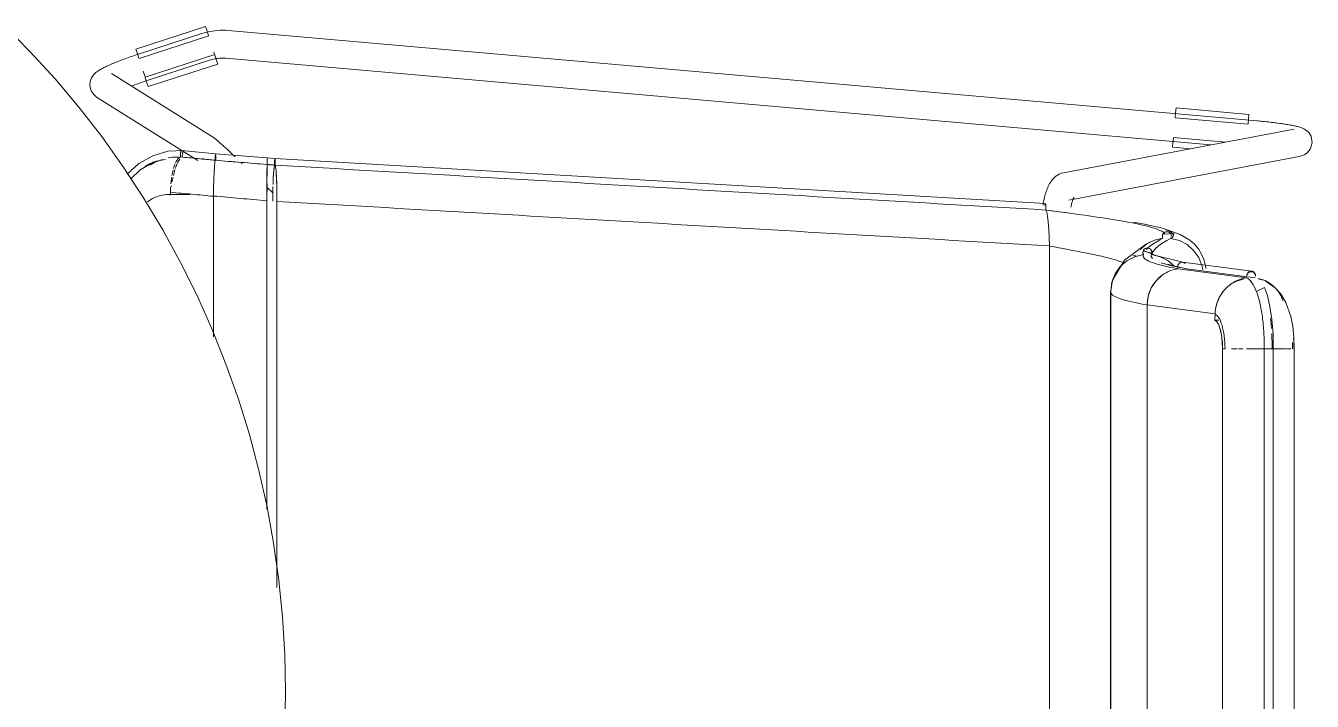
# Model space of a CAD drawing. Header units: millimetres. Extents: x 155927 to 295199, y -4084 to 97293.
# Drawn here: x 220810 to 221364, y 31790 to 32081 of the extents above; entities that cross this region are included whole.
import ezdxf

# ---------------------------------------------------------------- set-up
doc = ezdxf.new("R2010")
doc.units = ezdxf.units.MM
doc.header["$MEASUREMENT"] = 0
doc.layers.add('I-FURN', color=8, linetype='CONTINUOUS', lineweight=9)

msp = doc.modelspace()

# ---------------------------------------------------------------- linework, layer by layer
at = {"layer": 'I-FURN'}
for p, q in [((220811.44, 32070.23), (220800.19, 32081.61)), ((220857.1, 32071.24), (220887.11, 32080.93)), ((220858.4, 32067.2), (220888.41, 32076.88)), ((220885.47, 32077.93), (220858.65, 32069.21)), ((220885.51, 32077.94), (220885.47, 32077.93)), ((220886.61, 32078.27), (220885.51, 32077.94)), ((220887.71, 32078.56), (220886.61, 32078.27)), ((220887.11, 32080.93), (220887.74, 32078.97)), ((220888.83, 32078.8), (220887.71, 32078.56)), ((220887.74, 32078.97), (220888.37, 32077)), ((220889.96, 32078.99), (220888.83, 32078.8)), ((220891.09, 32079.14), (220889.96, 32078.99)), ((220892.23, 32079.25), (220891.09, 32079.14)), ((220893.37, 32079.31), (220892.23, 32079.25)), ((220894.51, 32079.32), (220893.37, 32079.31)), ((220895.65, 32079.29), (220894.51, 32079.32)), ((220896.79, 32079.21), (220895.65, 32079.29)), ((221340.11, 32040.26), (220896.79, 32079.21)), ((220857.73, 32069.29), (220857.1, 32071.24)), ((220822.22, 32058.42), (220811.44, 32070.23)), ((220847.26, 32065.04), (220847.86, 32065.29)), ((220847.86, 32065.29), (220848.47, 32065.54)), ((220848.47, 32065.54), (220849.09, 32065.79)), ((220849.09, 32065.79), (220849.73, 32066.04)), ((220849.73, 32066.04), (220850.39, 32066.3)), ((220850.39, 32066.3), (220851.05, 32066.55)), ((220851.05, 32066.55), (220851.73, 32066.81)), ((220851.73, 32066.81), (220852.42, 32067.06)), ((220852.42, 32067.06), (220853.12, 32067.32)), ((220853.12, 32067.32), (220853.82, 32067.57)), ((220853.82, 32067.57), (220854.54, 32067.82)), ((220854.54, 32067.82), (220855.26, 32068.08)), ((220855.26, 32068.08), (220855.99, 32068.33)), ((220855.99, 32068.33), (220856.72, 32068.58)), ((220856.72, 32068.58), (220857.46, 32068.82)), ((220857.46, 32068.82), (220858.2, 32069.07)), ((220858.37, 32067.31), (220857.73, 32069.29)), ((220858.2, 32069.07), (220858.65, 32069.21)), ((220891.02, 32068.81), (220861.01, 32059.13)), ((220862.36, 32057.8), (220889.18, 32066.52)), ((220889.18, 32066.52), (220889.81, 32066.71)), ((220889.81, 32066.71), (220890.45, 32066.87)), ((220890.45, 32066.87), (220891.1, 32067.01)), ((220890.61, 32070.08), (220890.98, 32068.91)), ((220891.05, 32068.7), (220891.69, 32066.72)), ((220891.1, 32067.01), (220891.75, 32067.13)), ((220891.69, 32066.72), (220892.32, 32064.77)), ((220891.75, 32067.13), (220892.41, 32067.22)), ((220892.41, 32067.22), (220893.07, 32067.28)), ((220893.07, 32067.28), (220893.73, 32067.31)), ((220893.73, 32067.31), (220894.39, 32067.32)), ((220894.39, 32067.32), (220895.05, 32067.31)), ((220895.05, 32067.31), (220895.72, 32067.26)), ((220895.72, 32067.26), (220895.74, 32067.26)), ((220895.74, 32067.26), (221320.09, 32029.98)), ((220837.89, 32058.76), (220838.46, 32059.68)), ((220838.46, 32059.68), (220838.98, 32060.31)), ((220838.98, 32060.31), (220839.44, 32060.77)), ((220839.44, 32060.77), (220839.87, 32061.14)), ((220839.87, 32061.14), (220840.27, 32061.45)), ((220840.27, 32061.45), (220840.66, 32061.73)), ((220840.66, 32061.73), (220841.05, 32061.98)), ((220841.05, 32061.98), (220841.44, 32062.23)), ((220841.44, 32062.23), (220841.84, 32062.46)), ((220841.84, 32062.46), (220842.25, 32062.69)), ((220842.25, 32062.69), (220842.68, 32062.92)), ((220842.68, 32062.92), (220843.12, 32063.15)), ((220843.12, 32063.15), (220843.57, 32063.38)), ((220843.57, 32063.38), (220844.05, 32063.61)), ((220844.05, 32063.61), (220844.54, 32063.84)), ((220844.54, 32063.84), (220845.05, 32064.08)), ((220845.05, 32064.08), (220845.58, 32064.32)), ((220845.58, 32064.32), (220846.12, 32064.56)), ((220846.12, 32064.56), (220846.68, 32064.8)), ((220890.09, 32033.42), (220846.5, 32060.73)), ((220846.68, 32064.8), (220847.26, 32065.04)), ((220860.18, 32061.7), (220860.98, 32059.22)), ((220862.31, 32055.08), (220892.32, 32064.77)), ((220832.53, 32046.18), (220822.22, 32058.42)), ((220837.2, 32055.41), (220837.37, 32057.38)), ((220837.78, 32053.18), (220837.2, 32055.41)), ((220837.37, 32057.38), (220837.89, 32058.76)), ((220855.39, 32055.36), (220856.01, 32055.59)), ((220856.01, 32055.59), (220856.65, 32055.83)), ((220856.65, 32055.83), (220857.29, 32056.06)), ((220857.29, 32056.06), (220857.95, 32056.3)), ((220857.95, 32056.3), (220858.62, 32056.54)), ((220858.62, 32056.54), (220859.29, 32056.77)), ((220859.29, 32056.77), (220859.97, 32057)), ((220859.97, 32057), (220860.65, 32057.24)), ((220860.65, 32057.24), (220861.34, 32057.47)), ((220861.68, 32057.04), (220861.05, 32059.01)), ((220861.34, 32057.47), (220862.03, 32057.69)), ((220862.31, 32055.08), (220861.68, 32057.04)), ((220862.03, 32057.69), (220862.36, 32057.8)), ((220839.01, 32051.45), (220837.78, 32053.18)), ((220839.01, 32051.45), (220840.13, 32050.56)), ((220840.13, 32050.56), (220876.9, 32027.52)), ((220842.34, 32033.54), (220832.53, 32046.18)), ((221304.73, 32041.73), (221304.91, 32043.8)), ((221304.91, 32043.8), (221305.09, 32045.84)), ((221305.09, 32045.84), (221336.5, 32043.08)), ((221336.5, 32043.08), (221336.32, 32041.04)), ((221304.72, 32041.61), (221336.13, 32038.85)), ((221336.32, 32041.04), (221336.14, 32038.97)), ((221340.27, 32040.25), (221340.11, 32040.26)), ((221341.02, 32040.18), (221340.27, 32040.25)), ((221341.77, 32040.11), (221341.02, 32040.18)), ((221342.52, 32040.04), (221341.77, 32040.11)), ((221343.26, 32039.97), (221342.52, 32040.04)), ((221344, 32039.89), (221343.26, 32039.97)), ((221344.73, 32039.81), (221344, 32039.89)), ((221345.46, 32039.73), (221344.73, 32039.81)), ((221346.18, 32039.65), (221345.46, 32039.73)), ((221346.89, 32039.57), (221346.18, 32039.65)), ((221347.59, 32039.48), (221346.89, 32039.57)), ((221348.27, 32039.4), (221347.59, 32039.48)), ((221348.95, 32039.31), (221348.27, 32039.4)), ((221349.61, 32039.22), (221348.95, 32039.31)), ((221350.26, 32039.13), (221349.61, 32039.22)), ((221350.9, 32039.05), (221350.26, 32039.13)), ((221351.52, 32038.95), (221350.9, 32039.05)), ((221352.12, 32038.86), (221351.52, 32038.95)), ((221352.71, 32038.77), (221352.12, 32038.86)), ((221353.27, 32038.68), (221352.71, 32038.77)), ((221353.83, 32038.59), (221353.27, 32038.68)), ((221354.36, 32038.49), (221353.83, 32038.59)), ((221354.87, 32038.4), (221354.36, 32038.49)), ((221355.37, 32038.3), (221354.87, 32038.4)), ((221355.85, 32038.21), (221355.37, 32038.3)), ((221356.31, 32038.11), (221355.85, 32038.21)), ((221356.75, 32038.01), (221356.31, 32038.11)), ((221357.18, 32037.91), (221356.75, 32038.01)), ((221357.59, 32037.81), (221357.18, 32037.91)), ((221357.99, 32037.7), (221357.59, 32037.81)), ((221358.39, 32037.59), (221357.99, 32037.7)), ((221358.78, 32037.46), (221358.39, 32037.59)), ((221359.19, 32037.32), (221358.78, 32037.46)), ((220851.64, 32020.52), (220842.34, 32033.54)), ((220890.09, 32033.42), (220890.41, 32033.21)), ((220890.41, 32033.21), (220890.67, 32033.02)), ((220890.67, 32033.02), (220890.9, 32032.85)), ((220890.9, 32032.85), (220891.12, 32032.67)), ((220891.12, 32032.67), (220891.34, 32032.49)), ((220891.34, 32032.49), (220891.57, 32032.3)), ((220891.57, 32032.3), (220891.81, 32032.1)), ((220891.81, 32032.1), (220892.06, 32031.89)), ((220892.06, 32031.89), (220892.33, 32031.66)), ((221355.96, 32036.79), (221256.67, 32017.97)), ((221303.79, 32030.97), (221303.97, 32033.04)), ((221326.46, 32031.18), (221303.98, 32033.16)), ((221359.61, 32037.15), (221359.19, 32037.32)), ((221360.09, 32036.93), (221359.61, 32037.15)), ((221360.65, 32036.63), (221360.09, 32036.93)), ((221361.35, 32036.15), (221360.65, 32036.63)), ((221362.26, 32035.3), (221361.35, 32036.15)), ((221363.3, 32033.64), (221362.26, 32035.3)), ((221363.79, 32030.88), (221363.3, 32033.64)), ((220870.85, 32027.18), (220864.33, 32025.31)), ((220877.75, 32027.47), (220870.85, 32027.18)), ((220876.86, 32027.59), (220891.35, 32026.17)), ((220877.27, 32027.29), (220883.71, 32023.25)), ((220892.33, 32031.66), (220892.61, 32031.42)), ((220892.61, 32031.42), (220892.91, 32031.16)), ((220892.91, 32031.16), (220893.21, 32030.89)), ((220893.21, 32030.89), (220893.54, 32030.6)), ((220893.54, 32030.6), (220893.87, 32030.3)), ((220893.87, 32030.3), (220894.22, 32029.98)), ((220894.22, 32029.98), (220894.59, 32029.65)), ((220894.59, 32029.65), (220894.97, 32029.31)), ((220894.97, 32029.31), (220895.36, 32028.95)), ((220895.36, 32028.95), (220895.76, 32028.58)), ((220895.76, 32028.58), (220896.17, 32028.2)), ((220896.17, 32028.2), (220896.6, 32027.81)), ((220896.6, 32027.81), (220897.03, 32027.41)), ((220897.03, 32027.41), (220897.48, 32027)), ((220897.48, 32027), (220897.93, 32026.57)), ((220897.93, 32026.57), (220898.39, 32026.14)), ((221303.61, 32028.93), (221303.79, 32030.97)), ((221303.61, 32028.93), (221311.5, 32028.23)), ((221361.63, 32026.55), (221360.55, 32025.81)), ((221362.95, 32028.13), (221361.63, 32026.55)), ((221362.95, 32028.13), (221363.79, 32030.88)), ((220858.32, 32021.92), (220853.32, 32017.32)), ((220864.33, 32025.31), (220858.32, 32021.92)), ((220864.73, 32022.6), (220858.9, 32019.24)), ((220890.89, 32020.71), (220891.07, 32022.43)), ((220891.07, 32022.43), (220890.89, 32020.69)), ((220891.07, 32022.43), (220891.26, 32023.32)), ((220891.26, 32023.32), (220891.07, 32022.43)), ((220891.26, 32025.23), (220891.25, 32024.78)), ((220891.25, 32024.78), (220891.26, 32025.23)), ((220891.25, 32024.78), (220891.25, 32024.29)), ((220891.25, 32024.28), (220891.25, 32024.78)), ((220891.25, 32024.29), (220891.25, 32023.79)), ((220891.25, 32023.79), (220891.25, 32024.28)), ((220891.25, 32023.79), (220891.26, 32023.32)), ((220891.26, 32023.32), (220891.25, 32023.79)), ((220891.28, 32025.62), (220891.26, 32025.23)), ((220891.26, 32025.23), (220891.28, 32025.61)), ((220891.3, 32025.91), (220891.28, 32025.62)), ((220891.28, 32025.61), (220891.3, 32025.91)), ((220891.33, 32026.1), (220891.3, 32025.91)), ((220891.33, 32026.1), (220891.35, 32026.17)), ((220891.35, 32026.17), (220891.33, 32026.1)), ((220891.35, 32026.17), (220913.55, 32024.34)), ((220891.38, 32026.11), (220891.35, 32026.17)), ((220891.35, 32026.17), (220891.38, 32026.1)), ((220891.4, 32025.92), (220891.38, 32026.11)), ((220891.38, 32026.1), (220891.4, 32025.92)), ((220891.42, 32025.63), (220891.4, 32025.92)), ((220891.4, 32025.92), (220891.42, 32025.62)), ((220891.45, 32024.79), (220891.44, 32025.25)), ((220891.44, 32025.24), (220891.45, 32024.79)), ((220891.46, 32024.3), (220891.45, 32024.79)), ((220891.45, 32024.79), (220891.46, 32024.3)), ((220891.45, 32023.81), (220891.46, 32024.3)), ((220891.46, 32024.3), (220891.45, 32023.8)), ((220891.45, 32023.33), (220891.45, 32023.81)), ((220891.45, 32023.8), (220891.45, 32023.33)), ((220898.39, 32026.14), (220898.86, 32025.7)), ((220898.86, 32025.7), (220899.34, 32025.25)), ((220899.34, 32025.25), (220899.82, 32024.8)), ((220902.31, 32022.44), (220902.82, 32021.96)), ((220913.53, 32020.61), (220913.55, 32021.5)), ((220913.55, 32021.5), (220913.53, 32020.62)), ((220916.91, 32024.07), (220913.55, 32024.34)), ((220913.55, 32024.27), (220913.55, 32024.34)), ((220913.55, 32024.34), (220913.56, 32024.27)), ((220913.56, 32024.28), (220913.55, 32024.34)), ((220913.55, 32024.34), (220913.55, 32024.28)), ((220913.55, 32024.28), (220913.55, 32024.09)), ((220913.55, 32024.09), (220913.55, 32024.27)), ((220913.55, 32023.79), (220913.55, 32024.09)), ((220913.55, 32024.09), (220913.55, 32023.8)), ((220913.55, 32023.8), (220913.55, 32023.41)), ((220913.55, 32023.41), (220913.55, 32023.79)), ((220913.55, 32022.96), (220913.55, 32023.41)), ((220913.55, 32023.41), (220913.55, 32022.96)), ((220913.55, 32022.47), (220913.55, 32022.96)), ((220913.55, 32022.96), (220913.55, 32022.47)), ((220913.55, 32021.97), (220913.55, 32022.47)), ((220913.55, 32022.47), (220913.55, 32021.98)), ((220913.55, 32021.98), (220913.55, 32021.5)), ((220913.55, 32021.5), (220913.55, 32021.97)), ((220913.56, 32024.09), (220913.56, 32024.28)), ((220913.56, 32024.27), (220913.56, 32024.08)), ((220913.56, 32023.79), (220913.56, 32024.09)), ((220913.56, 32024.08), (220913.56, 32023.79)), ((220913.56, 32023.79), (220913.56, 32023.41)), ((220913.56, 32023.41), (220913.56, 32023.79)), ((220913.56, 32023.41), (220913.56, 32022.95)), ((220913.56, 32022.96), (220913.56, 32023.41)), ((220913.56, 32022.47), (220913.56, 32022.96)), ((220913.56, 32022.95), (220913.56, 32022.46)), ((220913.56, 32021.97), (220913.56, 32022.47)), ((220913.56, 32022.46), (220913.56, 32021.97)), ((220913.56, 32021.97), (220913.56, 32021.5)), ((220913.56, 32021.5), (220913.56, 32021.97)), ((220916.81, 32021.23), (220916.6, 32020.32)), ((220916.81, 32022.68), (220916.8, 32022.19)), ((220916.8, 32022.19), (220916.8, 32021.69)), ((220916.8, 32021.69), (220916.81, 32021.23)), ((220916.82, 32023.13), (220916.81, 32022.68)), ((220916.84, 32023.52), (220916.82, 32023.13)), ((220916.86, 32023.81), (220916.84, 32023.52)), ((220916.88, 32024), (220916.86, 32023.81)), ((220916.91, 32024.07), (220916.88, 32024)), ((220916.91, 32024.07), (221248.82, 32004.78)), ((220916.94, 32024), (220916.91, 32024.07)), ((220916.97, 32023.81), (220916.94, 32024)), ((220916.99, 32023.52), (220916.97, 32023.81)), ((220917.01, 32023.14), (220916.99, 32023.52)), ((220917.02, 32022.69), (220917.01, 32023.14)), ((220917.01, 32021.23), (220917.02, 32021.7)), ((220917.22, 32020.34), (220917.01, 32021.23)), ((220917.02, 32022.2), (220917.02, 32022.69)), ((220917.02, 32021.7), (220917.02, 32022.2)), ((221258.9, 32006.18), (221358.19, 32024.99)), ((221358.61, 32025.08), (221358.19, 32024.99)), ((221359.13, 32025.22), (221358.61, 32025.08)), ((221359.75, 32025.43), (221359.13, 32025.22)), ((221360.55, 32025.81), (221359.75, 32025.43)), ((220860.4, 32007.14), (220851.64, 32020.52)), ((220858.9, 32019.24), (220854.68, 32015.21)), ((220890.62, 32015.18), (220890.74, 32018.22)), ((220890.74, 32018.21), (220890.62, 32015.12)), ((220890.74, 32018.26), (220890.89, 32020.7)), ((220890.89, 32020.69), (220890.74, 32018.21)), ((220913.51, 32016.37), (220913.5, 32013.23)), ((220913.5, 32013.23), (220913.51, 32016.36)), ((220913.51, 32016.37), (220913.52, 32018.87)), ((220913.52, 32018.87), (220913.51, 32016.37)), ((220913.53, 32020.62), (220913.52, 32018.87)), ((220913.52, 32018.87), (220913.53, 32020.61)), ((220913.58, 32020.6), (220913.59, 32018.85)), ((220913.59, 32018.85), (220913.58, 32020.6)), ((220913.59, 32018.85), (220913.6, 32016.35)), ((220913.6, 32016.35), (220913.59, 32018.85)), ((220916.25, 32016.08), (220916.12, 32012.96)), ((220916.41, 32018.57), (220916.25, 32016.08)), ((220916.6, 32020.32), (220916.41, 32018.57)), ((220917.42, 32018.6), (220917.22, 32020.34)), ((220917.58, 32016.09), (220917.42, 32018.6)), ((220917.7, 32012.96), (220917.58, 32016.09)), ((221252.19, 32015.4), (221251.74, 32014.87)), ((221252.71, 32015.92), (221252.19, 32015.4)), ((221253.31, 32016.43), (221252.71, 32015.92)), ((221254, 32016.91), (221253.31, 32016.43)), ((221254.79, 32017.35), (221254, 32016.91)), ((221255.68, 32017.71), (221254.79, 32017.35)), ((221256.67, 32017.97), (221255.68, 32017.71)), ((220890.52, 32007.94), (220890.55, 32011.58)), ((220890.55, 32011.58), (220890.52, 32007.82)), ((220890.55, 32011.68), (220890.62, 32015.12)), ((220890.62, 32015.12), (220890.55, 32011.58)), ((220913.49, 32009.67), (220913.5, 32013.23)), ((220913.5, 32013.23), (220913.49, 32009.67)), ((220916.17, 32009.1), (220913.5, 32011.68)), ((220913.61, 32013.23), (220913.62, 32009.67)), ((220913.62, 32009.67), (220913.61, 32013.23)), ((220916.1, 32012.07), (220916.05, 32009.41)), ((220917.78, 32009.4), (220917.7, 32012.96)), ((221249.18, 32009.87), (221248.99, 32009.26)), ((221249.39, 32010.46), (221249.18, 32009.87)), ((221249.61, 32011.04), (221249.39, 32010.46)), ((221249.84, 32011.61), (221249.61, 32011.04)), ((221250.09, 32012.17), (221249.84, 32011.61)), ((221250.37, 32012.72), (221250.09, 32012.17)), ((221250.66, 32013.26), (221250.37, 32012.72)), ((221250.98, 32013.8), (221250.66, 32013.26)), ((221251.34, 32014.33), (221250.98, 32013.8)), ((221251.74, 32014.87), (221251.34, 32014.33)), ((220868.63, 31993.41), (220860.4, 32007.14)), ((220880.48, 32008.53), (220870.73, 32008.53)), ((220871.97, 32008.47), (220871.97, 32009.52)), ((220890.52, 32007.82), (220890.52, 31947.27)), ((220890.52, 31947.27), (220890.52, 32007.82)), ((220913.49, 32005.88), (220913.49, 32009.67)), ((220913.49, 32009.67), (220913.49, 32005.88)), ((220913.49, 31873.05), (220913.49, 32005.88)), ((220913.49, 32005.88), (220913.49, 31873.05)), ((220916.05, 32009.41), (220916.02, 32005.72)), ((220917.81, 32005.61), (220917.78, 32009.4)), ((220917.81, 31839.34), (220917.81, 32005.61)), ((220917.81, 32005.61), (220917.81, 31839.34)), ((221247.91, 32004.68), (221247.8, 32003.97)), ((221248.04, 32005.37), (221247.91, 32004.68)), ((221248.17, 32006.05), (221248.04, 32005.37)), ((221248.32, 32006.72), (221248.17, 32006.05)), ((221248.47, 32007.37), (221248.32, 32006.72)), ((221248.63, 32008.02), (221248.47, 32007.37)), ((221248.8, 32008.65), (221248.63, 32008.02)), ((221248.67, 32004.24), (221248.64, 32003.86)), ((221248.64, 32003.86), (221248.67, 32004.24)), ((221248.67, 32004.24), (221248.72, 32004.54)), ((221248.72, 32004.53), (221248.67, 32004.24)), ((221248.82, 32004.78), (221248.77, 32004.71)), ((221248.77, 32004.72), (221248.82, 32004.78)), ((221248.99, 32009.26), (221248.8, 32008.65)), ((221248.93, 32004.52), (221248.97, 32004.22)), ((221248.97, 32004.21), (221248.93, 32004.51)), ((221248.97, 32004.22), (221249, 32003.83)), ((221249, 32003.83), (221248.97, 32004.21)), ((221260.13, 32004.55), (221260.03, 32004.1)), ((221260.24, 32004.97), (221260.13, 32004.55)), ((221260.35, 32005.36), (221260.24, 32004.97)), ((221260.45, 32005.73), (221260.35, 32005.36)), ((221260.56, 32006.06), (221260.45, 32005.73)), ((221260.67, 32006.37), (221260.56, 32006.06)), ((221260.77, 32006.64), (221260.67, 32006.37)), ((221260.86, 32006.87), (221260.77, 32006.64)), ((221260.95, 32007.06), (221260.86, 32006.87)), ((221261.03, 32007.22), (221260.95, 32007.06)), ((221261.07, 32007.3), (221261.03, 32007.22)), ((221261.12, 32007.38), (221261.07, 32007.3)), ((221261.13, 32007.4), (221261.12, 32007.38)), ((221249.02, 32003.37), (221249, 32003.83)), ((221249, 32003.83), (221249.02, 32003.38)), ((221249.03, 32002.39), (221249.01, 32001.91)), ((221249.01, 32001.91), (221249.03, 32002.38)), ((221249.01, 32001.91), (221249.41, 32001.01)), ((221249.41, 32001.01), (221249.01, 32001.91)), ((221249.02, 32003.38), (221249.03, 32002.88)), ((221249.03, 32002.88), (221249.02, 32003.37)), ((221249.03, 32002.38), (221249.03, 32002.88)), ((221249.03, 32002.88), (221249.03, 32002.39)), ((221249.41, 32001.01), (221249.78, 31999.27)), ((221249.78, 31999.26), (221249.41, 32001.01)), ((221249.78, 31999.26), (221250.09, 31996.8)), ((221250.09, 31996.77), (221249.78, 31999.26)), ((221259.93, 32003.63), (221259.83, 32003.14)), ((221260.03, 32004.1), (221259.93, 32003.63)), ((220876.3, 31979.37), (220868.63, 31993.41)), ((221250.09, 31996.77), (221250.33, 31993.71)), ((221250.33, 31993.67), (221250.09, 31996.77)), ((221250.33, 31993.67), (221250.48, 31990.19)), ((221250.48, 31990.13), (221250.33, 31993.67)), ((221290.8, 31995.94), (221286.74, 31996.67)), ((221299.32, 31994.05), (221290.8, 31995.94)), ((221306.95, 31991.37), (221299.32, 31994.05)), ((221250.48, 31990.13), (221250.54, 31986.44)), ((221250.54, 31986.36), (221250.48, 31990.13)), ((221292.41, 31987.34), (221294.16, 31988.23)), ((221295.81, 31988.93), (221292.48, 31987.29)), ((221292.49, 31987.28), (221295.81, 31988.92)), ((221295.81, 31988.92), (221299.42, 31989.72)), ((221299.42, 31989.72), (221295.81, 31988.93)), ((221299.24, 31990.69), (221299.33, 31991.18)), ((221299.33, 31991.18), (221299.24, 31990.69)), ((221299.27, 31990.19), (221299.24, 31990.69)), ((221299.24, 31990.69), (221299.27, 31990.19)), ((221299.42, 31989.72), (221299.27, 31990.19)), ((221299.27, 31990.19), (221299.42, 31989.72)), ((221299.33, 31991.18), (221299.54, 31991.63)), ((221299.54, 31991.63), (221299.33, 31991.18)), ((221299.54, 31991.63), (221299.86, 31992.01)), ((221299.86, 31992.01), (221299.54, 31991.63)), ((221299.86, 31992.01), (221300.26, 31992.3)), ((221300.26, 31992.3), (221299.86, 31992.01)), ((221300.26, 31992.3), (221300.72, 31992.48)), ((221300.72, 31992.48), (221300.26, 31992.3)), ((221304.15, 31991.74), (221300.3, 31991.55)), ((221300.72, 31992.48), (221301.21, 31992.54)), ((221301.21, 31992.54), (221300.72, 31992.48)), ((221301.21, 31992.54), (221301.69, 31992.46)), ((221301.69, 31992.47), (221301.21, 31992.54)), ((221302.14, 31992.27), (221301.69, 31992.47)), ((221301.69, 31992.46), (221302.14, 31992.27)), ((221302.14, 31992.27), (221302.54, 31991.97)), ((221302.54, 31991.97), (221302.14, 31992.27)), ((221302.54, 31991.97), (221302.84, 31991.58)), ((221302.85, 31991.58), (221302.54, 31991.97)), ((221302.84, 31991.58), (221303.04, 31991.13)), ((221303.04, 31991.13), (221302.85, 31991.58)), ((221303.07, 31990.14), (221302.91, 31989.66)), ((221302.91, 31989.66), (221303.07, 31990.14)), ((221306.54, 31988.76), (221302.91, 31989.66)), ((221303.04, 31991.13), (221303.11, 31990.63)), ((221303.12, 31990.63), (221303.04, 31991.13)), ((221303.83, 31990.57), (221304.15, 31991.74)), ((221309.86, 31987.02), (221306.54, 31988.76)), ((221311.06, 31988.87), (221306.95, 31991.37)), ((221313.03, 31987.13), (221311.06, 31988.87)), ((221250.54, 31602.96), (221250.54, 31986.36)), ((221250.54, 31986.36), (221250.54, 31602.96)), ((221282.87, 31980.36), (221292.41, 31987.34)), ((221291.03, 31982.71), (221287.32, 31981.81)), ((221292.48, 31987.29), (221289.65, 31984.89)), ((221289.65, 31984.89), (221292.48, 31987.28)), ((221290.91, 31984.17), (221290.83, 31983.67)), ((221290.83, 31983.67), (221290.92, 31984.16)), ((221290.87, 31983.17), (221290.83, 31983.67)), ((221290.83, 31983.67), (221290.87, 31983.18)), ((221291.03, 31982.7), (221290.87, 31983.17)), ((221290.87, 31983.18), (221291.03, 31982.71)), ((221291.12, 31984.62), (221290.91, 31984.17)), ((221290.92, 31984.16), (221291.12, 31984.61)), ((221294.82, 31983.38), (221290.93, 31984.22)), ((221296.39, 31982.35), (221291.06, 31984.52)), ((221291.12, 31984.61), (221291.43, 31985)), ((221291.43, 31985), (221291.12, 31984.62)), ((221291.43, 31985), (221291.83, 31985.29)), ((221291.83, 31985.29), (221291.43, 31985)), ((221291.83, 31985.29), (221292.3, 31985.48)), ((221292.29, 31985.48), (221291.83, 31985.29)), ((221292.79, 31985.55), (221292.29, 31985.48)), ((221292.3, 31985.48), (221292.79, 31985.54)), ((221293.28, 31985.48), (221292.79, 31985.55)), ((221292.79, 31985.54), (221293.28, 31985.48)), ((221293.28, 31985.48), (221293.74, 31985.29)), ((221293.74, 31985.29), (221293.28, 31985.48)), ((221293.74, 31985.29), (221294.14, 31985)), ((221294.14, 31985), (221293.74, 31985.29)), ((221294.14, 31985), (221294.45, 31984.61)), ((221294.46, 31984.62), (221294.14, 31985)), ((221294.45, 31984.61), (221294.65, 31984.16)), ((221294.66, 31984.17), (221294.46, 31984.62)), ((221294.54, 31982.71), (221294.7, 31983.18)), ((221294.7, 31983.17), (221294.54, 31982.7)), ((221298.25, 31981.81), (221294.54, 31982.71)), ((221294.65, 31984.16), (221294.74, 31983.67)), ((221294.74, 31983.67), (221294.66, 31984.17)), ((221294.74, 31983.67), (221294.7, 31983.17)), ((221294.7, 31983.18), (221294.74, 31983.67)), ((221308, 31979.38), (221296.39, 31982.35)), ((221312.68, 31984.54), (221309.86, 31987.02)), ((221314.86, 31981.46), (221312.68, 31984.54)), ((221314.71, 31985.16), (221313.03, 31987.13)), ((221316.09, 31982.96), (221314.71, 31985.16)), ((221317.11, 31980.59), (221316.09, 31982.96)), ((220883.4, 31965.04), (220876.3, 31979.37)), ((221277.76, 31971.71), (221282.87, 31980.36)), ((221281.05, 31977.55), (221278.88, 31974.42)), ((221278.89, 31974.41), (221281.06, 31977.55)), ((221283.92, 31980.06), (221281.05, 31977.55)), ((221281.06, 31977.55), (221283.93, 31980.06)), ((221287.32, 31981.81), (221283.92, 31980.06)), ((221283.93, 31980.06), (221287.32, 31981.81)), ((221301.65, 31980.06), (221298.25, 31981.81)), ((221301.62, 31978.55), (221304.05, 31977.8)), ((221304.52, 31977.55), (221301.65, 31980.06)), ((221304.05, 31977.8), (221310.34, 31976.42)), ((221305.9, 31978.02), (221305.82, 31977.53)), ((221305.82, 31977.53), (221305.86, 31977.04)), ((221306.09, 31978.48), (221305.9, 31978.02)), ((221335.49, 31972.75), (221306.02, 31976.57)), ((221306.4, 31978.86), (221306.09, 31978.48)), ((221306.78, 31979.15), (221306.4, 31978.86)), ((221307.22, 31979.34), (221306.78, 31979.15)), ((221307.69, 31979.41), (221307.22, 31979.34)), ((221308.16, 31979.34), (221307.69, 31979.41)), ((221337.7, 31975.54), (221307.92, 31979.4)), ((221308.6, 31979.16), (221308.16, 31979.34)), ((221308.99, 31978.86), (221308.6, 31979.16)), ((221339.26, 31972.7), (221309.56, 31976.55)), ((221316.26, 31977.94), (221314.86, 31981.46)), ((221316.25, 31977.94), (221316.62, 31976.2)), ((221316.63, 31976.2), (221316.26, 31977.94)), ((221317.77, 31978.08), (221317.11, 31980.59)), ((221317.92, 31976.66), (221317.77, 31978.08)), ((221276.89, 31966.52), (221277.69, 31971.55)), ((221278.88, 31974.42), (221277.51, 31970.85)), ((221277.52, 31970.84), (221278.89, 31974.41)), ((221277.69, 31971.55), (221279.06, 31974.73)), ((221296.51, 31971.45), (221294.43, 31968.34)), ((221299.25, 31973.94), (221296.51, 31971.45)), ((221335.49, 31973.19), (221333.29, 31973.47)), ((221343.89, 31971.06), (221343.69, 31971.16)), ((221347.79, 31968.38), (221343.89, 31971.06)), ((221276.89, 31966.52), (221276.89, 31661.72)), ((221277.51, 31970.85), (221277.04, 31967.06)), ((221277.04, 31967.06), (221277.52, 31970.84)), ((221277.04, 31622.27), (221277.04, 31967.06)), ((221277.04, 31967.06), (221277.04, 31622.27)), ((221294.43, 31968.34), (221293.12, 31964.79)), ((221343.28, 31968.52), (221339.74, 31966.76)), ((221344.45, 31965.06), (221343.28, 31968.52)), ((221350.08, 31965.91), (221347.79, 31968.38)), ((221352.47, 31962.02), (221350.08, 31965.91)), ((220889.93, 31950.43), (220883.4, 31965.04)), ((221293.12, 31964.79), (221292.64, 31961.02)), ((221292.64, 31961.02), (221321.92, 31957.16)), ((221292.64, 31628.31), (221292.64, 31961.02)), ((221292.64, 31961.02), (221292.64, 31628.31)), ((221345.54, 31960.37), (221344.45, 31965.06)), ((221346.39, 31954.75), (221345.54, 31960.37)), ((221354.6, 31955.98), (221352.47, 31962.02)), ((221321.92, 31957.16), (221321.85, 31954.44)), ((221323.51, 31954.44), (221321.85, 31954.44)), ((221321.85, 31954.44), (221322.71, 31953.8)), ((221346.88, 31948.63), (221346.39, 31954.75)), ((221355.39, 31951.94), (221354.6, 31955.98)), ((220895.86, 31935.57), (220889.93, 31950.43)), ((221322.71, 31953.8), (221323.5, 31952.45)), ((221323.5, 31952.45), (221324.17, 31950.47)), ((221324.17, 31950.47), (221324.68, 31947.98)), ((221355.9, 31947.12), (221355.39, 31951.94)), ((221324.68, 31947.98), (221325, 31945.13)), ((221325, 31945.13), (221325.11, 31942.09)), ((221346.97, 31942.09), (221346.88, 31948.63)), ((221356.01, 31942.09), (221355.9, 31947.12)), ((221325.11, 31942.09), (221325.11, 31647.24)), ((221325.17, 31647.24), (221325.17, 31942.09)), ((221329.02, 31942.09), (221331.48, 31942.09)), ((221332, 31942.09), (221333.84, 31942.09)), ((221335.47, 31942.09), (221339.03, 31942.09)), ((221343.04, 31942.09), (221339.22, 31942.09)), ((221339.22, 31942.09), (221343.04, 31942.09)), ((221343.01, 31942.09), (221343.01, 31647.24)), ((221343.12, 31942.09), (221346.97, 31942.09)), ((221343.34, 31942.09), (221343.12, 31942.09)), ((221343.67, 31942.09), (221343.34, 31942.09)), ((221344.09, 31942.09), (221343.67, 31942.09)), ((221344.56, 31942.09), (221344.09, 31942.09)), ((221345.06, 31942.09), (221344.56, 31942.09)), ((221345.56, 31942.09), (221345.06, 31942.09)), ((221346.01, 31942.09), (221345.56, 31942.09)), ((221346.4, 31942.09), (221346.01, 31942.09)), ((221346.7, 31942.09), (221346.4, 31942.09)), ((221346.9, 31942.09), (221346.7, 31942.09)), ((221349.75, 31942.09), (221346.73, 31942.09)), ((221346.73, 31942.09), (221349.74, 31942.09)), ((221346.97, 31942.09), (221346.9, 31942.09)), ((221346.97, 31647.24), (221346.97, 31942.09)), ((221349.91, 31942.09), (221352.49, 31942.09)), ((221352.76, 31942.09), (221354.52, 31942.09)), ((221355.71, 31942.09), (221355.99, 31942.09)), ((221356.01, 31942.09), (221355.84, 31942.09)), ((221356.01, 31647.24), (221356.01, 31942.09)), ((220901.2, 31920.49), (220895.86, 31935.57)), ((220905.92, 31905.21), (220901.2, 31920.49)), ((220910.04, 31889.74), (220905.92, 31905.21)), ((220913.53, 31874.13), (220910.04, 31889.74)), ((220916.39, 31858.39), (220913.53, 31874.13)), ((220918.63, 31842.55), (220916.39, 31858.39)), ((220920.22, 31826.63), (220918.63, 31842.55)), ((220921.18, 31810.66), (220920.22, 31826.63)), ((220921.5, 31794.66), (220921.18, 31810.66)), ((220921.41, 31786.03), (220921.5, 31794.66))]:
    msp.add_line(p, q, dxfattribs=at)
for centre, major_axis, ratio, start_param, end_param in [((221307.71, 31960.89), (0, -15.78), 0.955139, 3.254129, 3.495629), ((221307.69, 31977.45), (0, -1.96), 0.955139, 2.379629, 4.923331), ((221307.71, 31960.89), (0, -15.78), 0.955139, 3.737469, 4.704147), ((221307.71, 31960.89), (0, -15.78), 0.955139, 3.495799, 3.737346), ((221351.73, 31942.09), (0, 12.4), 0.287441, 4.712389, 4.932602), ((221340.26, 31942.09), (15.75, 0), 0.000004, 2.669107, 2.851347)]:
    msp.add_ellipse(centre, major_axis=major_axis, ratio=ratio, start_param=start_param, end_param=end_param, dxfattribs=at)
for points, knots in [([(220876.3, 32024.76), (220876.28, 32024.9), (220876.25, 32025.18), (220876.24, 32025.61), (220876.25, 32025.98), (220876.27, 32026.27), (220876.3, 32026.54), (220876.35, 32026.79), (220876.42, 32027.02), (220876.48, 32027.21), (220876.58, 32027.41), (220876.67, 32027.51), (220876.71, 32027.54)], [0, 0, 0, 0, 0.0555556, 0.1111111, 0.1666667, 0.1944444, 0.2222222, 0.2777778, 0.3055556, 0.3333333, 0.3888889, 0.4444444, 0.4444444, 0.4444444, 0.4444444]), ([(220860.84, 32020.55), (220861.73, 32021.12), (220864.56, 32022.78), (220867.66, 32023.4), (220869.8, 32023.68)], [0.591443, 0.591443, 0.591443, 0.591443, 0.6666667, 0.8236682, 0.8236682, 0.8236682, 0.8236682]), ([(220868.7, 32023.68), (220867.35, 32023.29), (220865.39, 32022.56), (220863.57, 32021.55), (220862.99, 32021.2)], [0.2297626, 0.2297626, 0.2297626, 0.2297626, 0.3333333, 0.3824546, 0.3824546, 0.3824546, 0.3824546]), ([(220874.15, 32022.24), (220874.47, 32022.92), (220875.17, 32024.05), (220875.91, 32024.61), (220876.3, 32024.76)], [0.6690305, 0.6690305, 0.6690305, 0.6690305, 0.8333333, 1, 1, 1, 1]), ([(220913.56, 32021.5), (220909.87, 32021.8), (220904.53, 32022.25), (220899.2, 32022.69), (220897.56, 32022.82)], [0, 0, 0, 0, 0.5, 0.7233886, 0.7233886, 0.7233886, 0.7233886]), ([(220916.12, 32012.96), (220916.16, 32014.09), (220916.24, 32016.19), (220916.46, 32019.54), (220916.67, 32020.94), (220916.81, 32021.23)], [-0.6666667, -0.6666667, -0.6666667, -0.6666667, -0.5, -0.3333333, 0, 0, 0, 0]), ([(220916.91, 32024.07), (220916.93, 32024.07), (220916.96, 32023.93), (220916.99, 32023.54), (220917.01, 32023.16), (220917.02, 32022.7), (220917.02, 32022.2), (220917.02, 32021.7), (220917.02, 32021.38), (220917.01, 32021.23)], [-0.498493, -0.498493, -0.498493, -0.498493, -0.375, -0.3125, -0.25, -0.1875, -0.125, -0.0625, 0, 0, 0, 0]), ([(220917.01, 32021.23), (220917.16, 32020.96), (220917.37, 32019.57), (220917.59, 32016.21), (220917.71, 32013.04), (220917.79, 32009.44), (220917.81, 32006.89), (220917.81, 32005.61)], [-1, -1, -1, -1, -0.666667, -0.5, -0.333333, -0.166667, 0, 0, 0, 0]), ([(220862.08, 32005.36), (220862.98, 32006.13), (220865.98, 32008.06), (220869.59, 32008.69), (220871.97, 32008.47)], [0.5, 0.5, 0.5, 0.5, 0.6666667, 1, 1, 1, 1]), ([(221249.01, 32001.91), (221256.56, 32000.9), (221271.77, 31998.86), (221290.21, 31995.81), (221298.51, 31993.37), (221300.11, 31991.95), (221300.3, 31991.55)], [0, 0, 0, 0, 0.25, 0.5, 0.75, 0.8499411, 0.8499411, 0.8499411, 0.8499411]), ([(221300.7, 31993.44), (221301.33, 31993.2), (221304.24, 31991.95), (221304.46, 31990.69), (221302.91, 31989.66)], [0.6929173, 0.6929173, 0.6929173, 0.6929173, 0.75, 1, 1, 1, 1]), ([(221299.42, 31989.72), (221297.01, 31988.55), (221294.36, 31986.92), (221292.69, 31985.29), (221292.29, 31984.84)], [0, 0, 0, 0, 0.5, 0.6963068, 0.6963068, 0.6963068, 0.6963068]), ([(221302.91, 31989.66), (221300.51, 31988.51), (221297.08, 31986.41), (221295.29, 31984.32), (221294.82, 31983.38)], [0, 0, 0, 0, 0.5, 0.9025383, 0.9025383, 0.9025383, 0.9025383]), ([(221250.54, 31986.36), (221255.93, 31985.39), (221266.71, 31983.44), (221277.42, 31981.01), (221281.66, 31979.55), (221282.81, 31979.06)], [0, 0, 0, 0, 0.25, 0.5, 0.625, 0.625, 0.625, 0.625]), ([(221339.3, 31973.57), (221339.31, 31973.72), (221339.29, 31973.94), (221339.22, 31974.23), (221339.12, 31974.5), (221338.94, 31974.82), (221338.65, 31975.14), (221338.29, 31975.37), (221337.94, 31975.51), (221337.63, 31975.55), (221337.36, 31975.56), (221337.09, 31975.52), (221336.84, 31975.45), (221336.59, 31975.34), (221336.28, 31975.15), (221335.95, 31974.82), (221335.72, 31974.43), (221335.6, 31974.07), (221335.55, 31973.81), (221335.53, 31973.65), (221335.53, 31973.58)], [0.1111111, 0.1111111, 0.1111111, 0.1111111, 0.1666667, 0.1944444, 0.2222222, 0.2777778, 0.3333333, 0.3888889, 0.4444444, 0.4791667, 0.5138889, 0.5486111, 0.5833333, 0.6180556, 0.6527778, 0.7222222, 0.7916667, 0.8263889, 0.8611111, 0.8888889, 0.8888889, 0.8888889, 0.8888889]), ([(221335.63, 31973.97), (221335.67, 31974.09), (221335.76, 31974.32), (221336.04, 31974.74), (221336.59, 31975.19), (221337.46, 31975.44), (221338.24, 31975.21), (221338.75, 31974.82), (221339.05, 31974.44), (221339.24, 31973.98), (221339.28, 31973.65), (221339.29, 31973.48)], [-0.8125, -0.8125, -0.8125, -0.8125, -0.765625, -0.71875, -0.625, -0.5, -0.375, -0.3125, -0.25, -0.1875, -0.125, -0.125, -0.125, -0.125]), ([(221348.52, 31967.59), (221347.72, 31968.54), (221345.91, 31970.21), (221343.09, 31971.81), (221341.18, 31972.28), (221340.44, 31972.44)], [0.5, 0.5, 0.5, 0.5, 0.6666667, 0.8333333, 0.9365189, 0.9365189, 0.9365189, 0.9365189]), ([(221276.89, 31966.52), (221276.89, 31965.69), (221279.27, 31963.86), (221286.91, 31962.02), (221292.64, 31961.02)], [0.0892847, 0.0892847, 0.0892847, 0.0892847, 0.5, 1, 1, 1, 1]), ([(221322.47, 31960.69), (221322.79, 31961.93), (221324.22, 31965.45), (221326.69, 31968.75), (221328.84, 31969.89)], [-0.8333333, -0.8333333, -0.8333333, -0.8333333, -0.6666667, -0.3333333, -0.3333333, -0.3333333, -0.3333333]), ([(221339.74, 31966.76), (221340.29, 31965.34), (221341.28, 31962.01), (221342.38, 31955.94), (221343.01, 31949.09), (221343.08, 31944.44), (221343.04, 31942.09)], [0.3397465, 0.3397465, 0.3397465, 0.3397465, 0.5, 0.6666667, 0.8333333, 0.9999948, 0.9999948, 0.9999948, 0.9999948]), ([(221351.16, 31962.96), (221350.98, 31963.47), (221350.41, 31964.82), (221349.67, 31966.08), (221349.14, 31966.8)], [0.260519, 0.260519, 0.260519, 0.260519, 0.3333333, 0.4544474, 0.4544474, 0.4544474, 0.4544474])]:
    msp.add_open_spline(points, degree=3, knots=knots, dxfattribs=at)
for points in [[(220877.61, 32027.41), (220877.56, 32027.37), (220877.47, 32027.25), (220877.34, 32026.95), (220877.22, 32026.56), (220877.13, 32026.11), (220877.06, 32025.62), (220877.03, 32025.12), (220877.03, 32024.8), (220877.04, 32024.65)], [(220871.02, 32024.41), (220872.26, 32024.6), (220873.51, 32024.64), (220874.78, 32024.65)], [(220875.47, 32024.72), (220874.57, 32024.7), (220873.68, 32024.64), (220872.78, 32024.54)], [(220873.25, 32019.77), (220873.46, 32020.5), (220873.69, 32021.14), (220873.94, 32021.74)], [(220874.88, 32021.93), (220874.58, 32021.29), (220874.3, 32020.55), (220874.04, 32019.73)], [(220875.95, 32023.75), (220875.63, 32023.34), (220875.3, 32022.82), (220874.99, 32022.17)], [(220876.3, 32024.76), (220878.75, 32024.52), (220883.7, 32024.04), (220888.73, 32023.56), (220891.26, 32023.32)], [(220885.22, 32023.95), (220887.23, 32023.75), (220889.24, 32023.55), (220891.26, 32023.35)], [(220913.55, 32021.5), (220909.83, 32021.81), (220902.39, 32022.41), (220894.97, 32023.01), (220891.26, 32023.32)], [(220913.55, 32021.5), (220914.12, 32021.46), (220915.28, 32021.37), (220916.43, 32021.28), (220917.01, 32021.23)], [(220913.56, 32021.5), (220914.1, 32021.45), (220915.19, 32021.36), (220916.27, 32021.27), (220916.81, 32021.23)], [(220916.81, 32021.23), (220916.8, 32021.82), (220916.8, 32023.33), (220916.87, 32024.07), (220916.91, 32024.07)], [(221249.01, 32001.91), (221193.77, 32005.13), (221083.18, 32011.57), (220972.42, 32018.01), (220917.01, 32021.23)], [(220872.14, 32013.24), (220872.21, 32014.14), (220872.31, 32015.02), (220872.44, 32015.87)], [(220872.57, 32016.72), (220872.72, 32017.57), (220872.88, 32018.37), (220873.07, 32019.11)], [(220873.04, 32016.05), (220872.9, 32015.4), (220872.76, 32014.73), (220872.64, 32014.05)], [(220873.89, 32019.3), (220873.63, 32018.5), (220873.41, 32017.62), (220873.19, 32016.7)], [(220871.97, 32009.52), (220871.98, 32010.39), (220872.01, 32011.23), (220872.05, 32012.06)], [(220872.39, 32012.36), (220872.37, 32012.25), (220872.36, 32012.15), (220872.35, 32012.04)], [(220916.02, 32005.72), (220916.02, 32007.91), (220916.05, 32010.11), (220916.1, 32012.08)], [(220870.45, 32008.52), (220870.96, 32008.54), (220871.46, 32008.52), (220871.97, 32008.47)], [(220871.97, 32009.52), (220875, 32009.26), (220881.14, 32008.72), (220887.39, 32008.13), (220890.52, 32007.82)], [(220890.52, 32007.94), (220894.34, 32007.6), (220898.17, 32007.25), (220902, 32006.91)], [(220902, 32006.91), (220905.83, 32006.57), (220909.66, 32006.22), (220913.49, 32005.88)], [(220917.81, 32005.61), (220973.33, 32002.42), (221028.86, 31999.22), (221084.3, 31996.03)], [(221249.02, 32001.9), (221252.15, 32001.5), (221255.31, 32001.11), (221258.42, 32000.71)], [(221084.3, 31996.03), (221139.76, 31992.83), (221195.18, 31989.64), (221250.54, 31986.44)], [(221286.57, 31982.31), (221287.04, 31982.26), (221287.51, 31982.2), (221287.97, 31982.15)], [(221291.03, 31982.7), (221290.48, 31981.68), (221292.45, 31979.64), (221300.51, 31977.59), (221306.02, 31976.57)], [(221294.54, 31982.7), (221294.25, 31982.16), (221294.39, 31981.62), (221294.96, 31981.07)], [(221298.69, 31979.17), (221300.59, 31978.51), (221303.39, 31977.85), (221306.44, 31977.19)], [(221335.72, 31972.72), (221334.48, 31972.57), (221332.1, 31971.99), (221328.76, 31970.23), (221325.92, 31967.7), (221323.73, 31964.55), (221322.32, 31960.95), (221321.96, 31958.45), (221321.92, 31957.16)], [(221330.21, 31970.74), (221331.46, 31971.43), (221332.83, 31971.84), (221334.21, 31972.18)], [(221335.71, 31972.52), (221336.44, 31972.17), (221337.84, 31970.86), (221339.11, 31968.39), (221339.68, 31966.93)], [(221340.59, 31972.25), (221341.27, 31972.1), (221341.95, 31971.89), (221342.61, 31971.64)], [(221277.04, 31967.06), (221276.94, 31966.88), (221276.89, 31966.7), (221276.89, 31966.52)], [(221321.93, 31956.91), (221322.49, 31956.78), (221323.59, 31955.84), (221324.98, 31952.52), (221325.94, 31947.72), (221326.2, 31943.98), (221326.23, 31942.09)], [(221345.76, 31955.24), (221345.94, 31953.83), (221346.11, 31952.38), (221346.21, 31950.9)], [(221325.16, 31942.93), (221325.1, 31945.71), (221324.74, 31948.25), (221324.22, 31950.47)], [(221346.33, 31948.69), (221346.44, 31946.51), (221346.48, 31944.31), (221346.44, 31942.09)], [(221355.73, 31946.69), (221355.86, 31945.22), (221355.92, 31943.67), (221355.92, 31942.09)]]:
    msp.add_open_spline(points, degree=3, dxfattribs=at)

doc.saveas('drawing.dxf')
